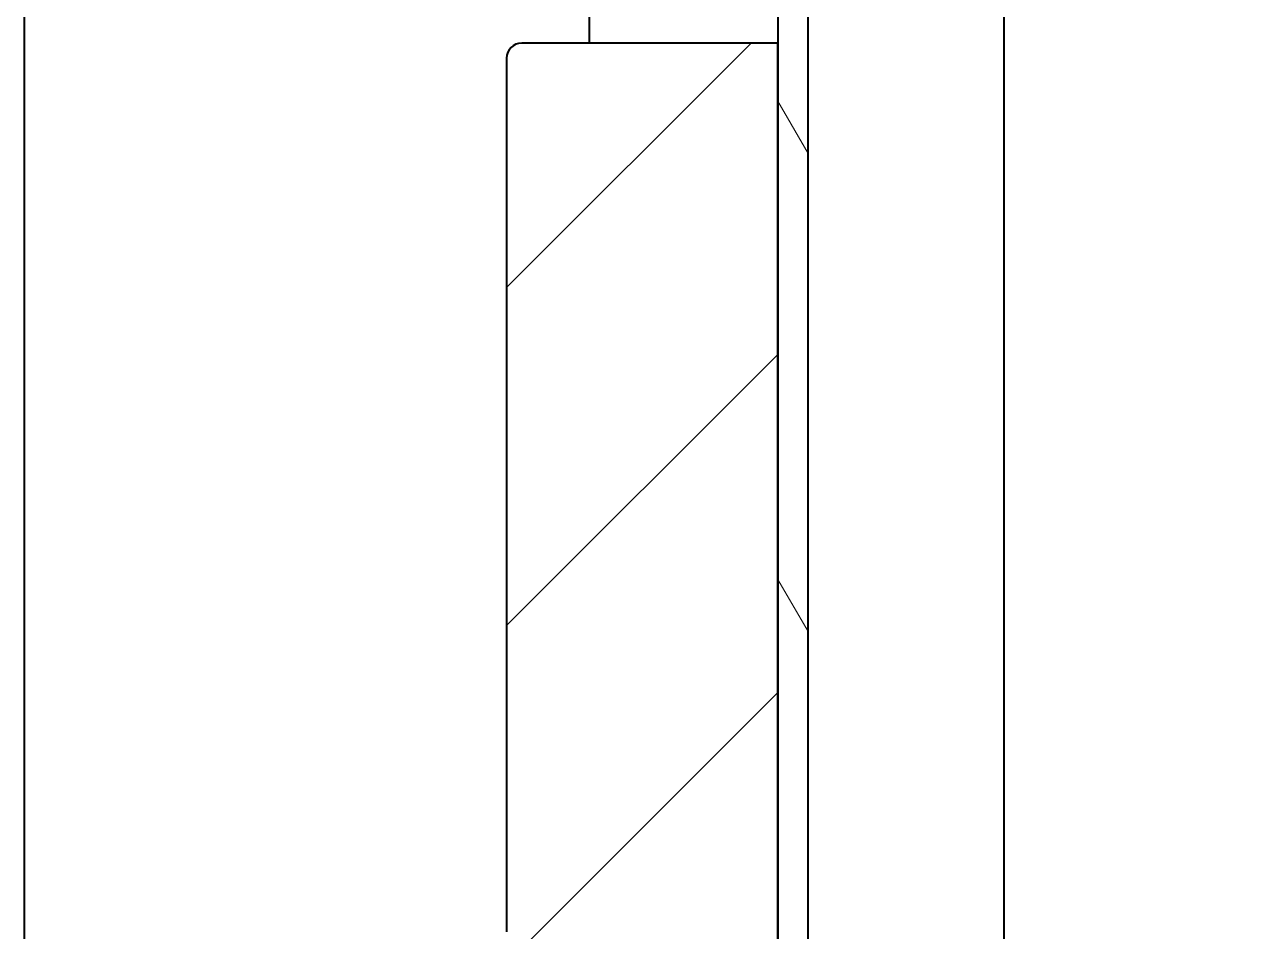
# Model space of a CAD drawing. Header units: millimetres. Extents: x 0 to 5945, y 0 to 4205.
# Drawn here: x 1441.7 to 1522.4, y 218.6 to 278.9 of the extents above; entities that cross this region are included whole.
import ezdxf

# ---------------------------------------------------------------- set-up
doc = ezdxf.new("R2010")
doc.units = ezdxf.units.MM
doc.header["$LTSCALE"] = 5
doc.layers.add('가시적인 것(ISO)', color=3, linetype='Continuous', lineweight=40)
doc.layers.add('해치(ISO)', color=7, linetype='Continuous', lineweight=18)

msp = doc.modelspace()

# ---------------------------------------------------------------- hatches: boundary and pattern name
at = {"layer": '해치(ISO)'}
h = msp.add_hatch(dxfattribs=at)
h.set_pattern_fill('ANSI31', color=256, scale=127, angle=75.00018, style=0)
h.set_pattern_definition([(120.0002, (0, 0), (-13.74813, -7.93754), [])])
h.paths.add_polyline_path([(1986.737, 792.623), (1526.737, 792.623), (1526.737, 192.623), (1986.737, 192.623), (1986.737, 248.123), (1986.737, 267.123), (1986.737, 718.123), (1986.737, 737.123)])
h.paths.add_polyline_path([(1528.737, 194.623), (1528.737, 790.623), (1984.737, 790.623), (1984.737, 737.123), (1984.737, 718.123), (1984.737, 267.123), (1984.737, 248.123), (1984.737, 194.623)], flags=0)
h.paths.add_polyline_path([(2019.737, 183.345), (2021.737, 183.345), (2021.737, 827.623), (1491.737, 827.623), (1491.737, 767.623), (1491.737, 707.623), (1491.737, 277.623), (1491.737, 217.623), (1491.737, 183.345), (1493.737, 183.345), (1493.737, 825.623), (2019.737, 825.623)])
h = msp.add_hatch(dxfattribs=at)
h.set_pattern_fill('ANSI31', color=256, scale=127, style=0)
h.set_pattern_definition([(45, (0, 0), (-11.22532, 11.22532), [])])
edge = h.paths.add_edge_path()
edge.add_line((1491.737, 217.623), (1491.737, 277.623))
edge.add_line((1491.737, 277.623), (1474.737, 277.623))
edge.add_ellipse((1474.737, 276.623), major_axis=(0, 1), ratio=1, start_angle=0, end_angle=90)
edge.add_line((1473.737, 276.623), (1473.737, 218.623))
edge.add_ellipse((1474.737, 218.623), major_axis=(-1, 0), ratio=1, start_angle=0, end_angle=90)
edge.add_line((1474.737, 217.623), (1491.737, 217.623))

# ---------------------------------------------------------------- linework, layer by layer
at = {"layer": '가시적인 것(ISO)'}
for p, q in [((1491.737, 827.623), (1491.737, 183.345)), ((1493.737, 183.345), (1493.737, 825.623)), ((1506.737, 812.623), (1506.737, 183.345)), ((1441.737, 628.35), (1441.737, 183.345)), ((1479.237, 277.623), (1479.237, 301.623)), ((1491.737, 277.623), (1474.737, 277.623)), ((1491.737, 217.623), (1491.737, 277.623)), ((1473.737, 276.623), (1473.737, 218.623))]:
    msp.add_line(p, q, dxfattribs=at)
msp.add_arc((1474.737, 276.623), 1, 90, 180, dxfattribs=at)

doc.saveas('drawing.dxf')
